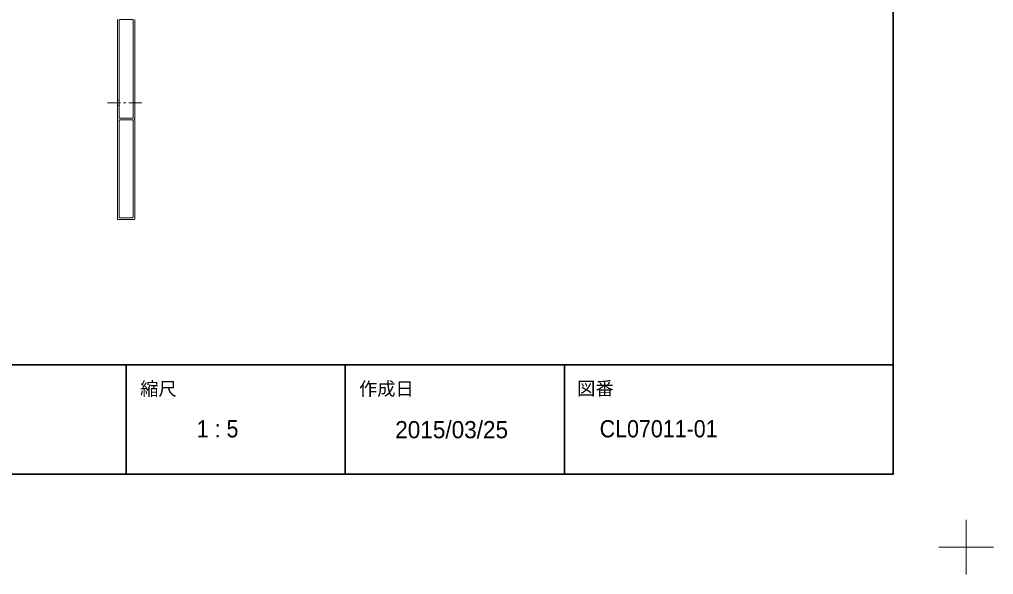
# Model space of a CAD drawing. Units: millimetres, scale not verified. Extents: x -1516 to 1516, y -761 to 761.
# Drawn here: x -45 to 622, y -761 to -381 of the extents above; entities that cross this region are included whole.
import ezdxf
from ezdxf.enums import TextEntityAlignment as Align

# ---------------------------------------------------------------- set-up
doc = ezdxf.new("R2010")
doc.units = ezdxf.units.MM
doc.header["$LTSCALE"] = 5
doc.linetypes.add('USER1', pattern=[1.11, 0.71, -0.4])
doc.linetypes.add('USER2', pattern=[2.91, 1.76, -0.4, 0.35, -0.4])
doc.layers.add('0-0_1図面枠', color=7, linetype='Continuous', lineweight=20)
doc.layers.add('0-1_3一般', color=7, linetype='Continuous', lineweight=15)
doc.styles.add('ＭＳ Ｐゴシック', font='')
doc.styles.get('ＭＳ Ｐゴシック').set_extended_font_data('MS PGothic')

# ---------------------------------------------------------------- blocks, each defined once
blk = doc.blocks.new('グループ')
at = {"layer": '0-0_1図面枠', "lineweight": 15}
for p, q in [((5250, -3618.75), (5250, -3806.25)), ((5343.75, -3712.5), (5156.25, -3712.5))]:
    blk.add_line(p, q, dxfattribs=at)
blk = doc.blocks.new('グループ-2')
at = {"layer": '0-0_1図面枠', "lineweight": 35}
for p, q in [((-5000, -3087.5), (5000, -3087.5)), ((2375, -3087.5), (2375, -3462.5)), ((3125, -3087.5), (3125, -3462.5)), ((3875, -3087.5), (3875, -3462.5))]:
    blk.add_line(p, q, dxfattribs=at)
blk.add_lwpolyline([(-5000, 3462.5), (5000, 3462.5), (5000, -3462.5), (-5000, -3462.5)], close=True, dxfattribs=at)
blk = doc.blocks.new('図面枠')
at = {"layer": '0-0_1図面枠'}
for name in ['グループ', 'グループ-2']:
    blk.add_blockref(name, (0, 0), dxfattribs=at)
at = {"layer": '0-0_1図面枠', "style": 'ＭＳ Ｐゴシック'}
for s, p in [('縮尺', (2422.84, -3206.7)), ('作成日', (3171.87, -3206.45)), ('図番', (3918.74, -3205.26))]:
    blk.add_text(s, height=45.86, dxfattribs=at).set_placement(p, align=Align.BOTTOM_LEFT)
at = {"layer": '0-0_1図面枠', "style": 'ＭＳ Ｐゴシック', "width": 0.95}
blk.add_text('1 : 5', height=58.96, dxfattribs=at).set_placement((2616.68, -3354.08), align=Align.BOTTOM_LEFT)

msp = doc.modelspace()

# ---------------------------------------------------------------- linework, layer by layer
at = {"layer": '0-1_3一般'}
for p, q in [((22.125, -380.966), (22.125, -448.634)), ((23.325, -381.5), (23.325, -448.1)), ((23.825, -381), (32.425, -381)), ((32.925, -448.1), (32.925, -381.5)), ((34.125, -448.634), (34.125, -380.966)), ((22.125, -449.766), (22.125, -517.5)), ((23.325, -450.3), (23.325, -516.3)), ((32.425, -448.6), (23.825, -448.6)), ((23.825, -449.8), (32.425, -449.8)), ((32.925, -516.3), (32.925, -450.3)), ((34.125, -517.5), (34.125, -449.766)), ((22.625, -518), (33.625, -518)), ((23.825, -516.8), (32.425, -516.8))]:
    msp.add_line(p, q, dxfattribs=at)
at = {"layer": '0-1_3一般', "linetype": 'USER1'}
for p, q in [((22.125, -380.966), (22.125, -448.634)), ((23.325, -381.5), (23.325, -448.1)), ((23.825, -381), (32.425, -381)), ((32.925, -448.1), (32.925, -381.5)), ((34.125, -448.634), (34.125, -380.966)), ((22.125, -439.85), (22.125, -436.15)), ((22.125, -436.15), (22.125, -439.85)), ((23.325, -436.15), (22.125, -436.15)), ((23.325, -436.15), (22.125, -436.15)), ((22.125, -439.85), (23.325, -439.85)), ((22.125, -439.85), (23.325, -439.85)), ((23.325, -439.85), (23.325, -436.15)), ((23.325, -439.85), (23.325, -436.15)), ((22.125, -449.766), (22.125, -517.5)), ((23.325, -450.3), (23.325, -516.3)), ((32.425, -448.6), (23.825, -448.6)), ((23.825, -449.8), (32.425, -449.8)), ((32.925, -516.3), (32.925, -450.3)), ((34.125, -517.5), (34.125, -449.766)), ((22.625, -518), (33.625, -518)), ((23.825, -516.8), (32.425, -516.8))]:
    msp.add_line(p, q, dxfattribs=at)
at = {"layer": '0-1_3一般', "linetype": 'USER2'}
msp.add_line((15.468, -438), (40.468, -438), dxfattribs=at)
at = {"layer": '0-1_3一般'}
for centre, radius, start, end in [((23.825, -381.5), 0.5, 90, 180), ((32.425, -381.5), 0.5, 0, 90), ((21.925, -449.2), 0.6, 289.47122, 70.52878), ((23.825, -448.1), 0.5, 180, 270), ((23.825, -450.3), 0.5, 90, 180), ((32.425, -448.1), 0.5, 270, 0), ((32.425, -450.3), 0.5, 0, 90), ((34.325, -449.2), 0.6, 109.47122, 250.52878), ((22.625, -517.5), 0.5, 180, 270), ((23.825, -516.3), 0.5, 180, 270), ((32.425, -516.3), 0.5, 270, 0), ((33.625, -517.5), 0.5, 270, 0)]:
    msp.add_arc(centre, radius, start, end, dxfattribs=at)
at = {"layer": '0-1_3一般', "linetype": 'USER1'}
for centre, radius, start, end in [((23.825, -381.5), 0.5, 90, 180), ((32.425, -381.5), 0.5, 0, 90), ((21.925, -449.2), 0.6, 289.47122, 70.52878), ((23.825, -448.1), 0.5, 180, 270), ((23.825, -450.3), 0.5, 90, 180), ((32.425, -448.1), 0.5, 270, 0), ((32.425, -450.3), 0.5, 0, 90), ((34.325, -449.2), 0.6, 109.47122, 250.52878), ((22.625, -517.5), 0.5, 180, 270), ((23.825, -516.3), 0.5, 180, 270), ((32.425, -516.3), 0.5, 270, 0), ((33.625, -517.5), 0.5, 270, 0)]:
    msp.add_arc(centre, radius, start, end, dxfattribs=at)

# ---------------------------------------------------------------- block references
at = {"layer": '0-0_1図面枠', "xscale": 0.2, "yscale": 0.2}
msp.add_blockref('図面枠', (-446.875, 0), dxfattribs=at)

# ---------------------------------------------------------------- texts
at = {"layer": '0-0_1図面枠', "style": 'ＭＳ Ｐゴシック'}
msp.add_text('2015/03/25', height=11.8, dxfattribs=at).set_placement((212.32, -671.436), align=Align.BOTTOM_LEFT)
at = {"layer": '0-0_1図面枠', "style": 'ＭＳ Ｐゴシック', "width": 0.95}
msp.add_text('CL07011-01', height=11.8, dxfattribs=at).set_placement((352.255, -670.816), align=Align.BOTTOM_LEFT)

doc.saveas('drawing.dxf')
